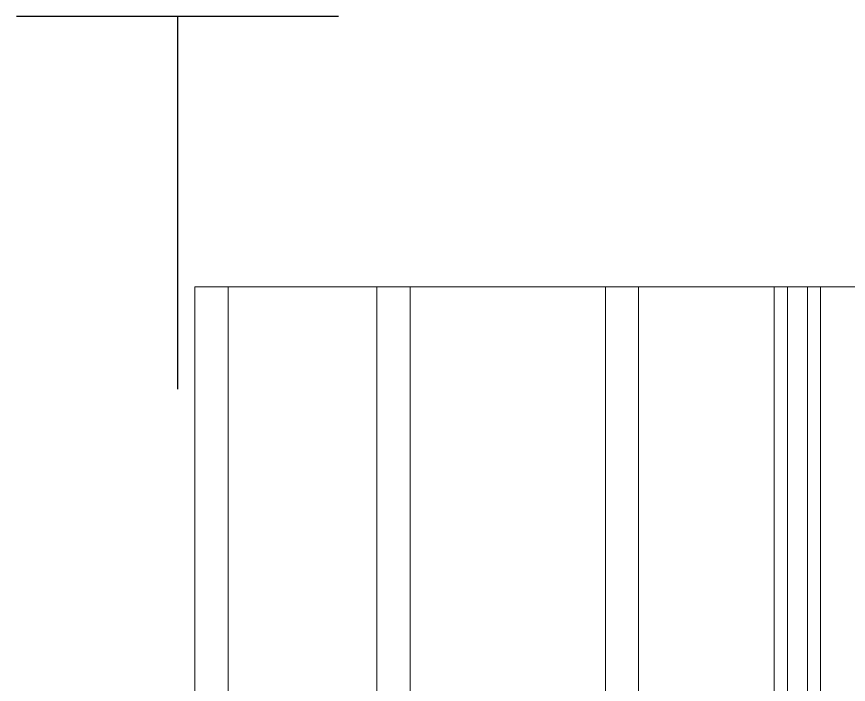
# Model space of a CAD drawing. Header units: millimetres. Extents: x -6314 to 11113, y -129 to 3675.
# Drawn here: x 7569.14 to 7616.28, y 1751.51 to 1789.34 of the extents above; entities that cross this region are included whole.
import ezdxf

# ---------------------------------------------------------------- set-up
doc = ezdxf.new("R2010")
doc.units = ezdxf.units.MM
doc.layers.add('Equipment', color=123, linetype='Continuous')

# ---------------------------------------------------------------- blocks, each defined once
blk = doc.blocks.new('A$C22f65225')
at = {"layer": 'Equipment', "linetype": 'Continuous', "lineweight": 0, "extrusion": (0, 1, 0)}
for p, q in [((-81.43, 298), (-81.007, 298)), ((-81.43, 260.606), (-81.43, 298)), ((-81.007, 298), (-72.052, 298)), ((-79.718, 250), (-79.718, 298)), ((-72.052, 298), (-68.614, 298)), ((-72.052, 266.111), (-72.052, 298)), ((-70.34, 250), (-70.34, 298)), ((-68.614, 298), (-49.192, 298)), ((-60.282, 250), (-60.282, 298)), ((-58.57, 270.098), (-58.57, 298)), ((-51.58, 262.68), (-51.58, 298)), ((-50.904, 250), (-50.904, 298)), ((-49.868, 250), (-49.868, 298)), ((-49.192, 298), (-46.43, 298)), ((-49.192, 269.478), (-49.192, 298))]:
    blk.add_line(p, q, dxfattribs=at)

msp = doc.modelspace()

# ---------------------------------------------------------------- linework, layer by layer
at = {"linetype": 'Continuous', "lineweight": -3}
msp.add_line((7587.384, 1789.335), (7569.138, 1789.335), dxfattribs=at)
msp.add_lwpolyline([(7578.261, 1789.335), (7578.261, 1768.243), (7578.261, 1768.243)])

# ---------------------------------------------------------------- block references
at = {"xscale": 1.1, "yscale": 1.1, "zscale": 1.1}
msp.add_blockref('A$C22f65225', (7668.817, 1446.226), dxfattribs=at)

doc.saveas('drawing.dxf')
